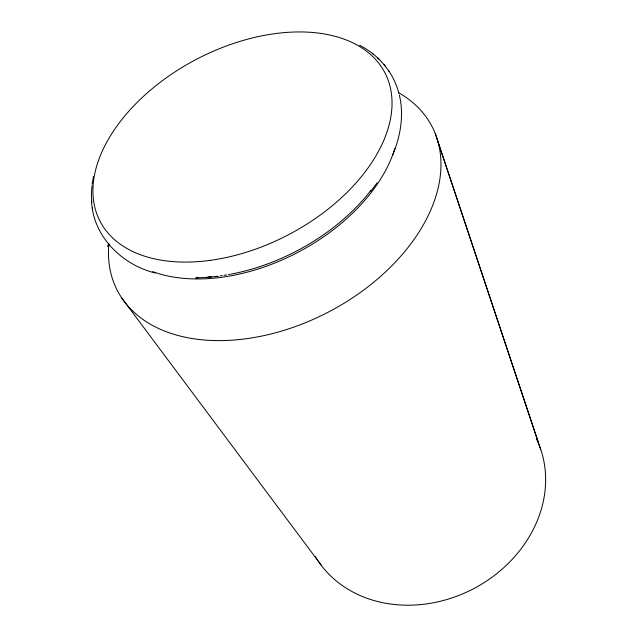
<?xml version="1.0" encoding="UTF-8"?>
<svg xmlns="http://www.w3.org/2000/svg" width="637" height="637" viewBox="0 0 637 637"><rect width="100%" height="100%" fill="white"/><g stroke="black" fill="none" stroke-linecap="round" stroke-linejoin="round"><path stroke-width="0.96" d="M91.999 185.725L91.417 193.282L91.728 202.351M92.166 184.173L93.424 176.553M392.519 155.324C400.569 136.461 404.184 115.066 399.319 94.889M107.502 246.559L108.68 243.589M370.694 191.387L377.144 182.787M195.678 278.058L218.443 276.434M206.428 277.628L207.519 277.525M155.205 272.986C121.914 264.817 92.715 236.16 91.545 200.695M359.658 45.203C369.333 50.379 378.195 57.274 385.027 65.89M372.279 53.301L373.537 54.4M377.773 58.086L379.055 59.209M388.275 70.237C393.204 77.117 396.604 85.016 398.889 93.137M383.984 64.496L389.334 71.655M121.818 298.132L321.136 565.035M437.89 141.478L540.773 449.722M435.23 133.587L538.361 442.548M92.389 207.917L92.58 209.613M398.523 92.644A177.428 116.587 -27.6 0 1 328.477 312.034A177.428 116.587 -27.6 0 1 108.879 243.804M536.553 439.124A125.306 106.443 -27.6 0 1 474.191 588.389A125.306 106.443 -27.6 0 1 315.243 556.372M394.868 148.397A157.896 99.237 -27.6 0 1 152.673 271.617M370.782 190.535A158.135 99.221 -27.6 0 1 231.287 274.061M230.363 274.236A158.135 99.221 -27.6 0 1 228.516 274.571M226.668 274.881A158.135 99.221 -27.6 0 1 223.913 275.319M222.082 275.59A158.135 99.221 -27.6 0 1 220.259 275.845M217.368 276.211A158.135 99.221 -27.6 0 1 214.414 276.538M211.476 276.816A158.135 99.221 -27.6 0 1 208.562 277.047M198.043 277.469A158.135 99.221 -27.6 0 1 196.172 277.477M209.939 260.398A160.62 99.053 -27.6 0 0 385.13 73.199A160.62 99.053 -27.6 0 0 132.337 107.374A160.62 99.053 -27.6 0 0 209.939 260.398"/></g></svg>
